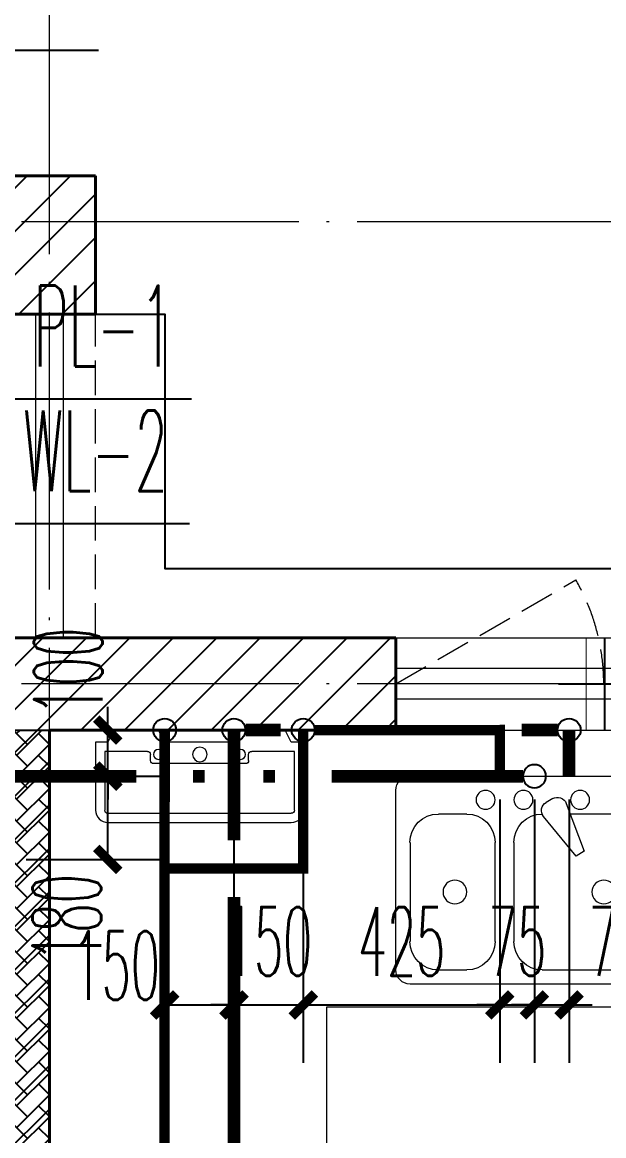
# Model space of a CAD drawing. Extents: x 27938 to 1042331, y -235042 to 1535213.
# Drawn here: x 689058 to 690317, y 142704 to 145115 of the extents above; entities that cross this region are included whole.
import ezdxf

# ---------------------------------------------------------------- set-up
doc = ezdxf.new("R2010")
doc.units = 0
doc.header["$LTSCALE"] = 1000
doc.header["$MEASUREMENT"] = 0
doc.linetypes.add('DASH', pattern=[0.35, 0.25, -0.1])
doc.linetypes.add('DOTE', pattern=[2.42, 2, -0.2, 0.02, -0.2])
for name, color, linetype in [('$RECOVER_210609100354-5', 7, 'Continuous'), ('3.5方案汇报，与郭总、侯月琴确定户型_t8$0$2020.03.04 -1安徽标准化洋房户型(UA）_t8_t8$0$看线', 154, 'Continuous'), ('DIM_污水', 3, 'Continuous'), ('DIM_雨水', 3, 'Continuous'), ('DIM_餐饮排水', 3, 'Continuous'), ('EQUIP_污水', 7, 'Continuous'), ('PIPE-热给水', 5, 'RJ1'), ('PIPE-给水', 3, 'J1'), ('PIPE-餐饮排水', 41, 'P'), ('TWT_DIM', 3, 'Continuous'), ('VPIPE-热给水', 5, 'RJ1'), ('VPIPE-给水', 3, 'TG_J'), ('保温', 6, 'Continuous'), ('机电标识类', 1, 'Continuous'), ('看线', 251, 'Continuous')]:
    doc.layers.add(name, color=color, linetype=linetype)
for name, color, linetype, lineweight in [('DOTE', 19, 'DOTE', 9), ('LVTRY', 1, 'Continuous', 13), ('WALL', 9, 'Continuous', 40), ('WINDOW', 8, 'Continuous', 15), ('平面-栏杆', 135, 'Continuous', 15), ('平面-看线', 45, 'Continuous', 15), ('平面-空调室内机', 176, 'Continuous', 9), ('平面-空调预留孔', 173, 'Continuous', 15), ('空调', 76, 'Continuous', 13)]:
    doc.layers.add(name, color=color, linetype=linetype, lineweight=lineweight)
doc.styles.add('_TCH_DIM_T3', font='SIMPLEX.shx', dxfattribs={"width": 0.494118, "bigfont": 'GBCBIG.shx'})
doc.styles.add('_TWT_SERIAL', font='simplex.shx', dxfattribs={"width": 0.6, "oblique": 10, "height": 3, "bigfont": 'aadri.shx'})
doc.styles.add('DIM_FONT', font='SIMPLEX.shx', dxfattribs={"width": 0.56})
doc.styles.get("Standard").update_dxf_attribs({"font": 'gbenor.shx', "bigfont": 'gbcbig.shx'})
doc.styles.add('TG_LINETYPE', font='SIMPLEX', dxfattribs={"width": 0.8, "height": 3, "bigfont": 'HZTXT'})
doc.linetypes.add('J1', pattern='A,3,-0.2,["J1",Standard,S=0.25,R=0,X=-0.1,Y=-0.115],-0.35', length=3.55)
doc.linetypes.add('P', pattern='A,3,-0.2,["P",Standard,S=0.25,R=0,X=-0.1,Y=-0.115],-0.2', length=3.4)
doc.linetypes.add('RJ1', pattern='A,3,-0.2,["RJ1",Standard,S=0.25,R=0,X=-0.1,Y=-0.115],-0.5', length=3.7)
doc.linetypes.add('TG_J', pattern='A,2,-0.22,["J",TG_LINETYPE,S=0.1,R=0,X=-0.18,Y=-0.15],0', length=2.22)
doc.dimstyles.new('_TWT_ARCH&&50', dxfattribs={"dimtxt": 148.75, "dimasz": 50, "dimexe": 125, "dimexo": 150, "dimgap": 63.125, "dimtad": 1, "dimdec": 0, "dimzin": 0, "dimdsep": 46, "dimtxsty": '_TCH_DIM_T3', "dimblk": 'ARCHTICK', "dimcen": 0.09, "dimclrt": 7, "dimazin": 2, "dimtfac": 1, "dimtdec": 0, "dimtix": 1, "dimtmove": 2, "dimatfit": 3, "dimfxl": 1, "dimtolj": 1, "dimtzin": 0, "dimarcsym": 0})
pattern_1 = [(45, (0, 47.75), (-47.022601, 47.022601), [])]

# ---------------------------------------------------------------- blocks, each defined once
blk = doc.blocks.new('GFDGDGRDGRDG')
at = {"layer": 'DOTE', "linetype": 'DOTE', "ltscale": 0.3}
for p, q in [((582293.7, 368758.3), (582293.7, 376108.3)), ((626393.7, 372458.3), (573593.7, 372458.3)), ((626393.7, 371458.3), (573593.7, 371458.3))]:
    blk.add_line(p, q, dxfattribs=at)
blk = doc.blocks.new('rtyg7uyhg')
at = {"layer": 'LVTRY', "color": 0}
for p, q in [((194234.6, 45488.8), (193621, 45488.8)), ((193590.3, 45458.1), (193590.3, 45069.5)), ((193925.8, 45440.4), (193940.1, 45432.2)), ((194265.3, 45069.5), (194265.3, 45458.1)), ((193896.4, 45429.9), (193857.6, 45326.3)), ((193682.3, 45407), (193887.8, 45407)), ((193875.3, 45316), (193945.6, 45401.5)), ((194111.9, 45407), (194173.3, 45407)), ((193621, 45130.8), (193621, 45345.6)), ((194009.6, 45345.6), (194009.6, 45130.8)), ((194050.5, 45130.8), (194050.5, 45345.6)), ((194234.6, 45345.6), (194234.6, 45130.8)), ((193857.6, 45326.3), (193875.3, 45316)), ((193948.3, 45069.5), (193682.3, 45069.5)), ((194173.3, 45069.5), (194111.9, 45069.5)), ((193621, 45038.8), (194234.6, 45038.8))]:
    blk.add_line(p, q, dxfattribs=at)
for centre, radius in [((193866.4, 45437.7), 20.5), ((193989.2, 45437.7), 20.5), ((194071, 45437.7), 20.5), ((193815.3, 45238.2), 25.6), ((194137.5, 45238.2), 25.6)]:
    blk.add_circle(centre, radius, dxfattribs=at)
for centre, radius, start, end in [((193621, 45458.1), 30.7, 90, 180), ((194234.6, 45458.1), 30.7, 360, 90), ((193915.6, 45422.7), 20.5, 60, 159.4623), ((193929.8, 45414.5), 20.5, 320.5377, 60), ((193682.3, 45345.6), 61.4, 90, 180), ((193948.3, 45345.6), 61.4, 360, 90), ((194111.9, 45345.6), 61.4, 90, 180), ((194173.3, 45345.6), 61.4, 360, 90), ((193682.3, 45130.8), 61.4, 180, 270), ((193948.3, 45130.8), 61.4, 270, 360), ((194111.9, 45130.8), 61.4, 180, 270), ((194173.3, 45130.8), 61.4, 270, 360), ((193621, 45069.5), 30.7, 180, 270), ((194234.6, 45069.5), 30.7, 270, 360)]:
    blk.add_arc(centre, radius, start, end, dxfattribs=at)
at = {"layer": 'LVTRY', "color": 0, "style": 'DIM_FONT', "width": 0.8, "flags": 9}
for tag in ['YSIZE', 'XSIZE']:
    blk.add_attdef(tag, (193927.8, 45487.8), '', height=0.5, rotation=90, dxfattribs=at)
blk = doc.blocks.new('FRSDFDGDGDRGDR')
at = {"layer": '平面-空调预留孔', "color": 0}
for p, q in [((699612.3, 775044), (699612.3, 775441.2)), ((699618.9, 775447.8), (699746.3, 775447.8)), ((699746.3, 775447.8), (699746.3, 775355.4)), ((699719.9, 775342.2), (699719.9, 775143)), ((699726.5, 775348.8), (699739.7, 775348.8)), ((699726.5, 775136.4), (699739.7, 775136.4)), ((699746.3, 775129.8), (699746.3, 775037.4)), ((699746.3, 775037.4), (699618.9, 775037.4))]:
    blk.add_line(p, q, dxfattribs=at)
blk.add_lwpolyline([(699766.1, 775166.7), (699792.5, 775153.5), (699792.5, 775057.2), (699766.1, 775044), (699766.1, 775017.6), (699618.9, 775017.6, -0.414214), (699592.5, 775044), (699592.5, 775441.2, -0.414214), (699618.9, 775467.6), (699766.1, 775467.6), (699766.1, 775441.2), (699792.5, 775428), (699792.5, 775331.6), (699766.1, 775318.4)], format="xyb", close=True, dxfattribs=at)
for centre, radius in [((699739.7, 775331.6), 10.6), ((699739.7, 775243.2), 15.8), ((699739.7, 775153.5), 10.6)]:
    blk.add_circle(centre, radius, dxfattribs=at)
for centre, start, end in [((699618.9, 775441.2), 90, 180), ((699739.7, 775355.4), 270, 360), ((699726.5, 775342.2), 90, 180), ((699726.5, 775143), 180, 270), ((699739.7, 775129.8), 0, 90), ((699618.9, 775044), 180, 270)]:
    blk.add_arc(centre, 6.6, start, end, dxfattribs=at)
blk = doc.blocks.new('vcxvcdfvdxv')
at = {"layer": 'LVTRY', "color": 0}
blk.add_lwpolyline([(582893.7, 368758.3), (582893.7, 370758.3), (583993.7, 370758.3), (583993.7, 369632.3)], dxfattribs=at)
at = {"color": 8, "rotation": 90}
blk.add_blockref('FRSDFDGDGDRGDR', (1359511.2, -328434.2), dxfattribs=at)
at = {"color": 8}
blk.add_blockref('rtyg7uyhg', (389578.4, 325769.5), dxfattribs=at)
blk = doc.blocks.new('dongkong')
at = {"color": 0}
blk.add_wipeout([(-603756, 210771), (-603756, 210570.8), (-603836, 210570.8), (-603836, 210771)], dxfattribs=at)
at = {"layer": '机电标识类', "color": 0, "linetype": 'DASH', "ltscale": 400}
for p, q in [((-603796, 210771), (-603796, 210570.8)), ((-603896, 210670.7), (-603696, 210670.7))]:
    blk.add_line(p, q, dxfattribs=at)
at = {"layer": '空调', "color": 0, "linetype": 'DASH', "const_width": 2}
blk.add_lwpolyline([(-603756, 210771), (-603756, 210570.8), (-603836, 210570.8), (-603836, 210771)], close=True, dxfattribs=at)
blk = doc.blocks.new('VDVDVDCZSCCS')
at = {"layer": '保温', "linetype": 'ByBlock', "ltscale": 10}
h = blk.add_hatch(dxfattribs=at)
h.set_pattern_fill('AR-HBONE', color=251, scale=55)
h.set_pattern_definition([(45, (0, 0), (0, 47.4157523), [100.584, -33.528]), (135, (23.708, 23.708), (3e-15, 47.4157523), [100.584, -33.528])])
h.paths.add_polyline_path([(542916.6, 373623.7), (542916.7, 371023.7), (543016.6, 371023.7), (543016.5, 373623.7)])
at = {"layer": '保温', "color": 251, "linetype": 'ByBlock', "ltscale": 10}
blk.add_line((542916.6, 373623.7), (543016.6, 373623.7), dxfattribs=at)
blk = doc.blocks.new('_ArchTick')
at = {"color": 0, "linetype": 'ByBlock', "const_width": 0.4}
blk.add_lwpolyline([(-0.5, -0.5), (0.5, 0.5)], dxfattribs=at)
blk = doc.blocks.new('*D304')
at = {"layer": 'Defpoints', "color": 0}
for p in [(689366.2, 143582.3), (689516.2, 143582.3), (689516.2, 142987.2)]:
    blk.add_point(p, dxfattribs=at)
at = {"layer": 'TWT_DIM', "color": 0, "lineweight": -2}
for p, q in [((689366.2, 143432.3), (689366.2, 142862.2)), ((689516.2, 143432.3), (689516.2, 142862.2)), ((689366.2, 142987.2), (689516.2, 142987.2))]:
    blk.add_line(p, q, dxfattribs=at)
at = {"layer": 'TWT_DIM', "color": 0, "lineweight": -2, "xscale": 50, "yscale": 50, "zscale": 50}
for p, rotation in [((689366.2, 142987.2), 179.9995079152166), ((689516.2, 142987.2), 359.9995079152166)]:
    blk.add_blockref('_ArchTick', p, dxfattribs=dict(at, rotation=rotation))
at = {"layer": 'TWT_DIM', "color": 7, "insert": (689261.3, 143072.3), "char_height": 148.75, "attachment_point": 5, "rotation": 359.9995, "style": '_TCH_DIM_T3'}
blk.add_mtext('\\A1;150', dxfattribs=at)
blk = doc.blocks.new('*D305')
at = {"layer": 'Defpoints', "color": 0}
for p in [(689516.2, 143582.3), (689666.2, 143582.3), (689666.2, 142987.2)]:
    blk.add_point(p, dxfattribs=at)
at = {"layer": 'TWT_DIM', "color": 0, "lineweight": -2}
for p, q in [((689516.2, 143432.3), (689516.2, 142862.2)), ((689666.2, 143432.3), (689666.2, 142862.2)), ((689516.2, 142987.2), (689466.2, 142987.2)), ((689516.2, 142987.2), (689666.2, 142987.2)), ((689666.2, 142987.2), (689716.2, 142987.2))]:
    blk.add_line(p, q, dxfattribs=at)
at = {"layer": 'TWT_DIM', "color": 0, "lineweight": -2, "xscale": 50, "yscale": 50, "zscale": 50}
for p, rotation in [((689516.2, 142987.2), 359.9995079152198), ((689666.2, 142987.2), 179.9995079152198)]:
    blk.add_blockref('_ArchTick', p, dxfattribs=dict(at, rotation=rotation))
at = {"layer": 'TWT_DIM', "color": 7, "insert": (689591.2, 143124.7), "char_height": 148.75, "attachment_point": 5, "rotation": 359.9995, "style": '_TCH_DIM_T3'}
blk.add_mtext('\\A1;150', dxfattribs=at)
blk = doc.blocks.new('*D306')
at = {"layer": 'Defpoints', "color": 0}
for p in [(689666.2, 143582.3), (690091.6, 143582.3), (690091.6, 142987.2)]:
    blk.add_point(p, dxfattribs=at)
at = {"layer": 'TWT_DIM', "color": 0, "lineweight": -2}
for p, q in [((689666.2, 143432.3), (689666.2, 142862.2)), ((690091.6, 143432.3), (690091.6, 142862.2)), ((689666.2, 142987.2), (690091.6, 142987.2))]:
    blk.add_line(p, q, dxfattribs=at)
at = {"layer": 'TWT_DIM', "color": 0, "lineweight": -2, "xscale": 50, "yscale": 50, "zscale": 50}
for p, rotation in [((689666.2, 142987.2), 179.9995079152158), ((690091.6, 142987.2), 359.9995079152159)]:
    blk.add_blockref('_ArchTick', p, dxfattribs=dict(at, rotation=rotation))
at = {"layer": 'TWT_DIM', "color": 7, "insert": (689878.9, 143124.7), "char_height": 148.75, "attachment_point": 5, "rotation": 359.9995, "style": '_TCH_DIM_T3'}
blk.add_mtext('\\A1;425', dxfattribs=at)
blk = doc.blocks.new('*D307')
at = {"layer": 'Defpoints', "color": 0}
for p in [(690091.6, 143582.3), (690166.6, 143582.3), (690166.6, 142987.2)]:
    blk.add_point(p, dxfattribs=at)
at = {"layer": 'TWT_DIM', "color": 0, "lineweight": -2}
for p, q in [((690091.6, 143432.3), (690091.6, 142862.2)), ((690166.6, 143432.3), (690166.6, 142862.2)), ((690091.6, 142987.2), (690041.6, 142987.2)), ((690091.6, 142987.2), (690166.6, 142987.2)), ((690166.6, 142987.2), (690216.6, 142987.2))]:
    blk.add_line(p, q, dxfattribs=at)
at = {"layer": 'TWT_DIM', "color": 0, "lineweight": -2, "xscale": 50, "yscale": 50, "zscale": 50}
for p, rotation in [((690091.6, 142987.2), 359.9995079152069), ((690166.6, 142987.2), 179.9995079152069)]:
    blk.add_blockref('_ArchTick', p, dxfattribs=dict(at, rotation=rotation))
at = {"layer": 'TWT_DIM', "color": 7, "insert": (690129.1, 143124.7), "char_height": 148.75, "attachment_point": 5, "rotation": 359.9995, "style": '_TCH_DIM_T3'}
blk.add_mtext('\\A1;75', dxfattribs=at)
blk = doc.blocks.new('*D308')
at = {"layer": 'Defpoints', "color": 0}
for p in [(690166.6, 143582.3), (690241.6, 143582.3), (690241.6, 142987.2)]:
    blk.add_point(p, dxfattribs=at)
at = {"layer": 'TWT_DIM', "color": 0, "lineweight": -2}
for p, q in [((690166.6, 143432.3), (690166.6, 142862.2)), ((690241.6, 143432.3), (690241.6, 142862.2)), ((690166.6, 142987.2), (690116.6, 142987.2)), ((690166.6, 142987.2), (690241.6, 142987.2)), ((690241.6, 142987.2), (690291.6, 142987.2))]:
    blk.add_line(p, q, dxfattribs=at)
at = {"layer": 'TWT_DIM', "color": 0, "lineweight": -2, "xscale": 50, "yscale": 50, "zscale": 50}
for p, rotation in [((690166.6, 142987.2), 359.9995079152185), ((690241.6, 142987.2), 179.9995079152186)]:
    blk.add_blockref('_ArchTick', p, dxfattribs=dict(at, rotation=rotation))
at = {"layer": 'TWT_DIM', "color": 7, "insert": (690346.8, 143124.7), "char_height": 148.75, "attachment_point": 5, "rotation": 359.9995, "style": '_TCH_DIM_T3'}
blk.add_mtext('\\A1;75', dxfattribs=at)
blk = doc.blocks.new('*D314')
at = {"layer": 'Defpoints', "color": 0}
for p in [(688916.6, 143482.3), (689243.1, 143482.3), (688916.6, 143302.3)]:
    blk.add_point(p, dxfattribs=at)
at = {"layer": 'TWT_DIM', "color": 0, "lineweight": -2}
for p, q in [((689066.6, 143482.3), (689368.1, 143482.3)), ((689243.1, 143302.3), (689243.1, 143482.3)), ((689066.6, 143302.3), (689368.1, 143302.3))]:
    blk.add_line(p, q, dxfattribs=at)
at = {"layer": 'TWT_DIM', "color": 0, "lineweight": -2, "xscale": 50, "yscale": 50, "zscale": 50}
for p, rotation in [((689243.1, 143482.3), 90), ((689243.1, 143302.3), 270)]:
    blk.add_blockref('_ArchTick', p, dxfattribs=dict(at, rotation=rotation))
at = {"layer": 'TWT_DIM', "color": 7, "insert": (689154.2, 143175.7), "char_height": 148.75, "attachment_point": 5, "rotation": 90, "style": '_TCH_DIM_T3'}
blk.add_mtext('\\A1;180', dxfattribs=at)
blk = doc.blocks.new('*D315')
at = {"layer": 'Defpoints', "color": 0}
for p in [(688916.6, 143582.3), (689243.1, 143582.3), (688916.6, 143482.3)]:
    blk.add_point(p, dxfattribs=at)
at = {"layer": 'TWT_DIM', "color": 0, "lineweight": -2}
for p, q in [((689243.1, 143582.3), (689243.1, 143632.3)), ((689066.6, 143582.3), (689368.1, 143582.3)), ((689243.1, 143482.3), (689243.1, 143582.3)), ((689066.6, 143482.3), (689368.1, 143482.3)), ((689243.1, 143482.3), (689243.1, 143432.3))]:
    blk.add_line(p, q, dxfattribs=at)
at = {"layer": 'TWT_DIM', "color": 0, "lineweight": -2, "xscale": 50, "yscale": 50, "zscale": 50}
for p, rotation in [((689243.1, 143582.3), 270), ((689243.1, 143482.3), 90)]:
    blk.add_blockref('_ArchTick', p, dxfattribs=dict(at, rotation=rotation))
at = {"layer": 'TWT_DIM', "color": 7, "insert": (689157.4, 143708.9), "char_height": 148.75, "attachment_point": 5, "rotation": 90, "style": '_TCH_DIM_T3'}
blk.add_mtext('\\A1;100', dxfattribs=at)
blk = doc.blocks.new('$TwtSys$00000147')
blk.add_circle((0, 0, 0), 25)
blk = doc.blocks.new('$WINLIB2D$00000001')
at = {"color": 0}
for points in [[(-0.5, 0.5), (-0.5, -0.5)], [(-0.5, 0.5), (0.5, 0.5)], [(0.5, -0.5), (0.5, 0.5)], [(0.5, 0.1667), (-0.5, 0.1667)], [(0.5, -0.1667), (-0.5, -0.1667)], [(-0.5, -0.5), (0.5, -0.5)]]:
    blk.add_lwpolyline(points, dxfattribs=at)

msp = doc.modelspace()

# ---------------------------------------------------------------- hatches: boundary and pattern name
at = {"layer": '$RECOVER_210609100354-5'}
h = msp.add_hatch(dxfattribs=at)
h.set_pattern_fill('普通砖', color=256, scale=50, style=0)
h.set_pattern_definition(pattern_1)
h.paths.add_polyline_path([(689016.6, 144582.3), (689216.6, 144782.3), (688566.7, 144782.3), (688566.7, 144582.3)])
h = msp.add_hatch(dxfattribs=at)
h.set_pattern_fill('普通砖', color=256, scale=50, style=0)
h.set_pattern_definition(pattern_1)
h.paths.add_polyline_path([(689216.6, 144782.3), (689016.6, 144582.3), (689016.6, 144482.3), (689216.6, 144482.3)])
h = msp.add_hatch(dxfattribs=at)
h.set_pattern_fill('普通砖', color=256, scale=50, style=0)
h.set_pattern_definition(pattern_1)
h.paths.add_polyline_path([(689116.6, 143782.3), (688616.7, 143782.3), (688616.7, 143582.3), (689016.6, 143582.3), (689083.2, 143649)])
h = msp.add_hatch(dxfattribs=at)
h.set_pattern_fill('普通砖', color=256, scale=50, style=0)
h.set_pattern_definition(pattern_1)
h.paths.add_polyline_path([(689116.6, 143582.3), (689866.6, 143582.3), (689866.6, 143782.3), (689116.6, 143782.3), (689083.2, 143649)])
h = msp.add_hatch(dxfattribs=at)
h.set_pattern_fill('普通砖', color=256, scale=50, style=0)
h.set_pattern_definition(pattern_1)
h.paths.add_polyline_path([(689083.2, 143649), (689016.6, 143582.3), (689016.6, 140982.3), (689083.2, 140949), (689116.6, 140982.3), (689116.6, 143582.3)])
at = {"layer": 'PIPE-热给水'}
for points in [[(690091.6, 143582.3), (690102.9, 143582.3), (690102.9, 143593.6)], [(690091.6, 143582.3), (690091.6, 143593.6), (690102.9, 143593.6)], [(689666.2, 143282.3), (689666.2, 143271.1), (689677.4, 143271.1)], [(689666.2, 143282.3), (689677.4, 143282.3), (689677.4, 143271.1)]]:
    msp.add_hatch(color=256, dxfattribs=at).paths.add_polyline_path(points)

# ---------------------------------------------------------------- linework, layer by layer
at = {"layer": 'DIM_污水'}
msp.add_line((688916.6, 144029.3), (689420, 144029.3), dxfattribs=at)
at = {"layer": 'DIM_雨水'}
msp.add_line((688886.6, 145054.3), (689222.8, 145054.3), dxfattribs=at)
at = {"layer": 'DIM_餐饮排水'}
msp.add_line((688916.6, 144299.5), (689424.1, 144299.5), dxfattribs=at)
at = {"layer": 'PIPE-热给水', "ltscale": 0.5, "const_width": 22.5}
for points in [[(689366, 143282.3), (689366.2, 143582.3)], [(689666.2, 143582.3), (689666.2, 143282.3)], [(689691.2, 143582.3), (690091.6, 143582.3)], [(690091.6, 143482.3), (690091.6, 143582.3)], [(689366, 143282.3), (689666.2, 143282.3)], [(689366.2, 140682.3), (689366, 143282.3)]]:
    msp.add_lwpolyline(points, dxfattribs=at)
at = {"layer": 'PIPE-给水', "ltscale": 0.5, "const_width": 27.5}
for points in [[(689516.2, 143343.6), (689516.2, 143582.3)], [(689617.4, 143582.3), (689541.2, 143582.3)], [(689516.2, 140782.3), (689516.2, 143221.1)]]:
    msp.add_lwpolyline(points, dxfattribs=at)
at = {"layer": 'PIPE-餐饮排水', "ltscale": 0.5, "const_width": 27.5}
for points in [[(688971.6, 143482.3), (689304.9, 143482.3)], [(689427.4, 143482.3), (689452.4, 143482.3)], [(689579.9, 143482.3), (689604.9, 143482.3)], [(689727.4, 143482.3), (690141.6, 143482.3)]]:
    msp.add_lwpolyline(points, dxfattribs=at)
at = {"layer": 'VPIPE-热给水'}
for centre in [(689366.2, 143582.3), (689666.2, 143582.3)]:
    msp.add_circle(centre, 25, dxfattribs=at)
at = {"layer": 'VPIPE-给水'}
msp.add_circle((689516.2, 143582.3), 25, dxfattribs=at)
at = {"layer": 'WALL', "color": 8}
for p, q in [((689216.6, 144782.3), (688566.7, 144782.3)), ((689216.6, 144782.3), (689216.6, 144482.3)), ((689216.6, 144482.3), (689016.6, 144482.3)), ((689116.6, 143782.3), (688616.7, 143782.3)), ((689866.6, 143782.3), (689116.6, 143782.3)), ((689866.6, 143582.3), (689866.6, 143782.3)), ((689116.6, 143582.3), (689116.6, 140982.3)), ((689116.6, 143582.3), (689866.6, 143582.3))]:
    msp.add_line(p, q, dxfattribs=at)
at = {"layer": 'WINDOW', "color": 8, "linetype": 'DASH', "ltscale": 0.3}
msp.add_lwpolyline([(689866.6, 143682.3), (690256.3, 143907.3, -0.131605), (690316.6, 143682.3)], format="xyb", dxfattribs=at)
at = {"layer": '平面-栏杆', "color": 8}
for points in [[(689086.3, 144482.3), (689086.6, 143782.3)], [(689146.3, 144482.3), (689146.6, 143782.3)]]:
    msp.add_lwpolyline(points, dxfattribs=at)
at = {"layer": '平面-看线', "color": 8, "linetype": 'DASH', "ltscale": 0.3}
msp.add_line((689216.6, 143782.3), (689216.3, 144482.3), dxfattribs=at)

# ---------------------------------------------------------------- block references
at = {"color": 8, "xscale": -1}
msp.add_blockref('vcxvcdfvdxv', (1273710.3, -227776), dxfattribs=at)
at = {"layer": '3.5方案汇报，与郭总、侯月琴确定户型_t8$0$2020.03.04 -1安徽标准化洋房户型(UA）_t8_t8$0$看线', "ltscale": 10}
msp.add_blockref('GFDGDGRDGRDG', (106822.9, -227776), dxfattribs=at)
at = {"layer": 'EQUIP_污水', "yscale": -1, "rotation": 180}
msp.add_blockref('$TwtSys$00000147', (690166.6, 143482.3), dxfattribs=at)

# ---------------------------------------------------------------- texts
at = {"layer": 'DIM_污水', "color": 7, "style": '_TWT_SERIAL', "width": 0.48}
msp.add_text('WL-2', height=175, dxfattribs=at).set_placement((689060, 144099.3))
at = {"layer": 'DIM_餐饮排水', "color": 7, "style": '_TWT_SERIAL', "width": 0.48}
msp.add_text('PL-1', height=175, dxfattribs=at).set_placement((689082.3, 144369.5))

# ---------------------------------------------------------------- dimensions: what is measured, and where the dimension line sits
at = {"layer": 'TWT_DIM'}
for base, p1, p2, angle, picture, middle in [((689243.1, 143582.3), (688916.6, 143482.3), (688916.6, 143582.3), 90, '*D315', (689157.4, 143708.9)), ((689516.2, 142987.2), (689366.2, 143582.3), (689516.2, 143582.3), 359.9995, '*D304', (689261.3, 143072.3)), ((689243.1, 143482.3), (688916.6, 143302.3), (688916.6, 143482.3), 90, '*D314', (689154.2, 143175.7))]:
    dim = msp.add_linear_dim(base=base, p1=p1, p2=p2, angle=angle, dimstyle='_TWT_ARCH&&50', dxfattribs=at)
    dim.commit()
    dim.dimension.update_dxf_attribs({"geometry": picture, "text_midpoint": middle, "dimtype": 129})
for p1, p2, picture, middle in [((689516.2, 143582.3), (689666.2, 143582.3), '*D305', (689591.2, 143124.7)), ((689666.2, 143582.3), (690091.6, 143582.3), '*D306', (689878.9, 143124.7))]:
    dim = msp.add_aligned_dim(p1=p1, p2=p2, distance=-595.1, dimstyle='_TWT_ARCH&&50', dxfattribs=at)
    dim.commit()
    dim.dimension.update_dxf_attribs({"geometry": picture, "text_midpoint": middle})

# ---------------------------------------------------------------- next in the draw order: block references
at = {"layer": '平面-空调室内机', "color": 8, "ltscale": 0.3, "xscale": -1, "rotation": 180}
msp.add_blockref('dongkong', (1294114.8, 354353.1), dxfattribs=at)

# ---------------------------------------------------------------- next in the draw order: linework, layer by layer
at = {"layer": 'PIPE-给水', "ltscale": 0.5, "const_width": 27.5}
for points in [[(690216.6, 143582.3), (690139, 143582.3)], [(690241.6, 143582.3), (690241.6, 143482.3)]]:
    msp.add_lwpolyline(points, dxfattribs=at)
at = {"layer": 'VPIPE-给水'}
msp.add_circle((690241.6, 143582.3), 25, dxfattribs=at)
at = {"layer": 'WINDOW', "color": 8, "linetype": 'DASH', "ltscale": 0.3}
msp.add_lwpolyline([(689866.6, 143682.3), (690256.3, 143907.3, -0.131605), (690316.6, 143682.3)], format="xyb", dxfattribs=at)
at = {"layer": '看线', "color": 8, "ltscale": 0.5}
msp.add_lwpolyline([(689216.3, 144482.3), (689366.3, 144482.3), (689366.3, 143932.3), (690766.6, 143932.3), (690766.6, 143782.3)], dxfattribs=at)

# ---------------------------------------------------------------- next in the draw order: block references
at = {"color": 8}
msp.add_blockref('VDVDVDCZSCCS', (146100, -230041.4), dxfattribs=at)
at = {"layer": 'WINDOW', "color": 8, "xscale": -900, "yscale": 200.000007973984, "zscale": -900, "rotation": 180.0000013551111}
msp.add_blockref('$WINLIB2D$00000001', (690316.6, 143682.3), dxfattribs=at)

# ---------------------------------------------------------------- next in the draw order: dimensions: what is measured, and where the dimension line sits
at = {"layer": 'TWT_DIM'}
dim = msp.add_aligned_dim(p1=(690091.6, 143582.3), p2=(690166.6, 143582.3), distance=-595.1, dimstyle='_TWT_ARCH&&50', dxfattribs=at)
dim.commit()
dim.dimension.update_dxf_attribs({"geometry": '*D307', "text_midpoint": (690129.1, 143124.7)})
dim = msp.add_linear_dim(base=(690241.6, 142987.2), p1=(690166.6, 143582.3), p2=(690241.6, 143582.3), angle=359.9995, dimstyle='_TWT_ARCH&&50', dxfattribs=at)
dim.commit()
dim.dimension.update_dxf_attribs({"geometry": '*D308', "text_midpoint": (690346.8, 143124.7), "dimtype": 129})

doc.saveas('drawing.dxf')
